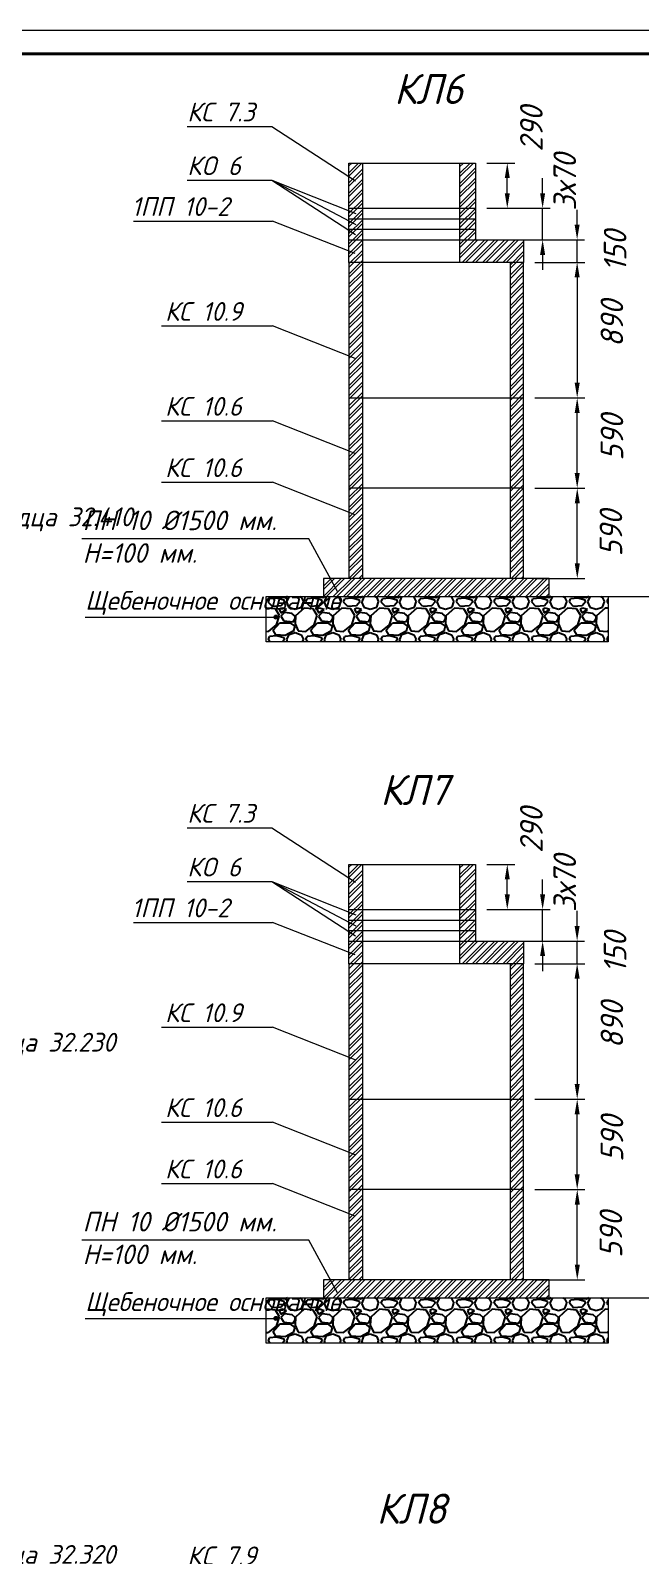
# Model space of a CAD drawing. Header units: millimetres. Extents: x 946 to 259010, y 548 to 42559.
# Drawn here: x 177403 to 185507, y 22301 to 42559 of the extents above; entities that cross this region are included whole.
import ezdxf

# ---------------------------------------------------------------- set-up
doc = ezdxf.new("R2010")
doc.units = ezdxf.units.MM
doc.layers.add('.', color=7, linetype='Continuous', lineweight=0, true_color=0xffffff)
for name, color, linetype, lineweight in [('00-рамка', 7, 'Continuous', 40), ('Канализация К1', 14, 'Continuous', 40), ('норма', 7, 'Continuous', 50), ('Размеры КР', 23, 'Continuous', 13), ('Тонко', 7, 'Continuous', 15)]:
    doc.layers.add(name, color=color, linetype=linetype, lineweight=lineweight)
doc.styles.add('GOST-2.304_Type-B_italic', font='GOST Common Italic.ttf')
doc.styles.add('ГОСТ', font='GOST Common Italic.ttf', dxfattribs={"height": 300})
doc.dimstyles.new('М 50', dxfattribs={"dimscale": 0, "dimtxt": 300, "dimasz": 200, "dimexe": 100, "dimexo": 150, "dimgap": 70, "dimtad": 1, "dimdec": 0, "dimlfac": 0.5, "dimdsep": 46, "dimtxsty": 'ГОСТ', "dimcen": 100, "dimdle": 150, "dimclrd": 256, "dimclre": 256, "dimclrt": 256, "dimazin": 3, "dimtfac": 1, "dimtdec": 0, "dimtmove": 1, "dimatfit": 3, "dimfxl": 100, "dimtolj": 1, "dimlwd": -1, "dimlwe": -1, "dimarcsym": 0})

# ---------------------------------------------------------------- blocks, each defined once
blk = doc.blocks.new('*D100')
at = {"layer": 'Defpoints', "color": 0, "transparency": 16777216}
for p in [(183954, 36479), (184667, 36479), (183954, 35279)]:
    blk.add_point(p, dxfattribs=at)
at = {"layer": 'Размеры КР', "transparency": 16777216}
for p, q in [((184104, 36479), (184767, 36479)), ((184667, 35479), (184667, 36279)), ((184104, 35279), (184767, 35279))]:
    blk.add_line(p, q, dxfattribs=at)
for points in [[(184634, 36279), (184701, 36279), (184667, 36479)], [(184634, 35479), (184701, 35479), (184667, 35279)]]:
    blk.add_solid(points, dxfattribs=at)
at = {"layer": 'Размеры КР', "lineweight": 13, "transparency": 16777216, "insert": (185114, 35879), "char_height": 300, "attachment_point": 5, "rotation": 90, "style": 'ГОСТ'}
blk.add_mtext('\\A1;590', dxfattribs=at)
blk = doc.blocks.new('*D101')
at = {"layer": 'Defpoints', "color": 0, "transparency": 16777216}
for p in [(183954, 37679), (184666, 37679), (183954, 36479)]:
    blk.add_point(p, dxfattribs=at)
at = {"layer": 'Размеры КР', "transparency": 16777216}
for p, q in [((184104, 37679), (184766, 37679)), ((184666, 36679), (184666, 37479)), ((184104, 36479), (184766, 36479))]:
    blk.add_line(p, q, dxfattribs=at)
for points in [[(184633, 37479), (184699, 37479), (184666, 37679)], [(184633, 36679), (184699, 36679), (184666, 36479)]]:
    blk.add_solid(points, dxfattribs=at)
at = {"layer": 'Размеры КР', "lineweight": 13, "transparency": 16777216, "insert": (185128, 37153), "char_height": 300, "attachment_point": 5, "rotation": 90, "style": 'ГОСТ'}
blk.add_mtext('\\A1;590', dxfattribs=at)
blk = doc.blocks.new('*D102')
at = {"layer": 'Defpoints', "color": 0, "transparency": 16777216}
for p in [(183954, 39779), (184665, 39779), (183954, 39479)]:
    blk.add_point(p, dxfattribs=at)
at = {"layer": 'Размеры КР', "transparency": 16777216}
for p, q in [((184665, 39979), (184665, 40179)), ((184104, 39779), (184765, 39779)), ((184665, 39479), (184665, 39779)), ((184104, 39479), (184765, 39479)), ((184665, 39279), (184665, 39079))]:
    blk.add_line(p, q, dxfattribs=at)
for points in [[(184632, 39979), (184698, 39979), (184665, 39779)], [(184632, 39279), (184698, 39279), (184665, 39479)]]:
    blk.add_solid(points, dxfattribs=at)
at = {"layer": 'Размеры КР', "lineweight": 13, "transparency": 16777216, "insert": (185170, 39629), "char_height": 300, "attachment_point": 5, "rotation": 90, "style": 'ГОСТ'}
blk.add_mtext('\\A1;150', dxfattribs=at)
blk = doc.blocks.new('*D103')
at = {"layer": 'Defpoints', "color": 0, "transparency": 16777216}
for p in [(183954, 39479), (183954, 37679), (184666, 37679)]:
    blk.add_point(p, dxfattribs=at)
at = {"layer": 'Размеры КР', "transparency": 16777216}
for p, q in [((184104, 39479), (184766, 39479)), ((184666, 39279), (184666, 37879)), ((184104, 37679), (184766, 37679))]:
    blk.add_line(p, q, dxfattribs=at)
for points in [[(184633, 39279), (184699, 39279), (184666, 39479)], [(184633, 37879), (184699, 37879), (184666, 37679)]]:
    blk.add_solid(points, dxfattribs=at)
at = {"layer": 'Размеры КР', "lineweight": 13, "transparency": 16777216, "insert": (185127, 38665), "char_height": 300, "attachment_point": 5, "rotation": 90, "style": 'ГОСТ'}
blk.add_mtext('\\A1;890', dxfattribs=at)
blk = doc.blocks.new('*D92')
at = {"layer": 'Defpoints', "color": 0, "transparency": 16777216}
for p in [(183314, 40198), (184207, 40198), (183314, 39779)]:
    blk.add_point(p, dxfattribs=at)
at = {"layer": 'Размеры КР', "transparency": 16777216}
for p, q in [((184207, 40398), (184207, 40598)), ((183464, 40198), (184307, 40198)), ((184207, 39779), (184207, 40198)), ((183464, 39779), (184307, 39779)), ((184207, 39579), (184207, 39379))]:
    blk.add_line(p, q, dxfattribs=at)
for points in [[(184173, 40398), (184240, 40398), (184207, 40198)], [(184173, 39579), (184240, 39579), (184207, 39779)]]:
    blk.add_solid(points, dxfattribs=at)
at = {"layer": 'Размеры КР', "lineweight": 13, "transparency": 16777216, "insert": (184501, 40544), "char_height": 300, "attachment_point": 5, "rotation": 90, "style": 'ГОСТ'}
blk.add_mtext('\\A1;3х70', dxfattribs=at)
blk = doc.blocks.new('*D93')
at = {"layer": 'Defpoints', "color": 0, "transparency": 16777216}
for p in [(183314, 40798), (183737, 40798), (183314, 40198)]:
    blk.add_point(p, dxfattribs=at)
at = {"layer": 'Размеры КР', "transparency": 16777216}
for p, q in [((183464, 40798), (183837, 40798)), ((183737, 40398), (183737, 40598)), ((183464, 40198), (183837, 40198))]:
    blk.add_line(p, q, dxfattribs=at)
for points in [[(183704, 40598), (183771, 40598), (183737, 40798)], [(183704, 40398), (183771, 40398), (183737, 40198)]]:
    blk.add_solid(points, dxfattribs=at)
at = {"layer": 'Размеры КР', "lineweight": 13, "transparency": 16777216, "insert": (184057, 41251), "char_height": 300, "attachment_point": 5, "rotation": 90, "style": 'ГОСТ'}
blk.add_mtext('\\A1;290', dxfattribs=at)
blk = doc.blocks.new('*D94')
at = {"layer": 'Defpoints', "color": 0, "transparency": 16777216}
for p in [(183954, 27163), (184667, 27163), (183954, 25963)]:
    blk.add_point(p, dxfattribs=at)
at = {"layer": 'Размеры КР', "transparency": 16777216}
for p, q in [((184104, 27163), (184767, 27163)), ((184667, 26163), (184667, 26963)), ((184104, 25963), (184767, 25963))]:
    blk.add_line(p, q, dxfattribs=at)
for points in [[(184634, 26963), (184701, 26963), (184667, 27163)], [(184634, 26163), (184701, 26163), (184667, 25963)]]:
    blk.add_solid(points, dxfattribs=at)
at = {"layer": 'Размеры КР', "lineweight": 13, "transparency": 16777216, "insert": (185114, 26563), "char_height": 300, "attachment_point": 5, "rotation": 90, "style": 'ГОСТ'}
blk.add_mtext('\\A1;590', dxfattribs=at)
blk = doc.blocks.new('*D95')
at = {"layer": 'Defpoints', "color": 0, "transparency": 16777216}
for p in [(183954, 28363), (184666, 28363), (183954, 27163)]:
    blk.add_point(p, dxfattribs=at)
at = {"layer": 'Размеры КР', "transparency": 16777216}
for p, q in [((184104, 28363), (184766, 28363)), ((184666, 27363), (184666, 28163)), ((184104, 27163), (184766, 27163))]:
    blk.add_line(p, q, dxfattribs=at)
for points in [[(184633, 28163), (184699, 28163), (184666, 28363)], [(184633, 27363), (184699, 27363), (184666, 27163)]]:
    blk.add_solid(points, dxfattribs=at)
at = {"layer": 'Размеры КР', "lineweight": 13, "transparency": 16777216, "insert": (185128, 27837), "char_height": 300, "attachment_point": 5, "rotation": 90, "style": 'ГОСТ'}
blk.add_mtext('\\A1;590', dxfattribs=at)
blk = doc.blocks.new('*D96')
at = {"layer": 'Defpoints', "color": 0, "transparency": 16777216}
for p in [(183954, 30463), (184665, 30463), (183954, 30163)]:
    blk.add_point(p, dxfattribs=at)
at = {"layer": 'Размеры КР', "transparency": 16777216}
for p, q in [((184665, 30663), (184665, 30863)), ((184104, 30463), (184765, 30463)), ((184665, 30163), (184665, 30463)), ((184104, 30163), (184765, 30163)), ((184665, 29963), (184665, 29763))]:
    blk.add_line(p, q, dxfattribs=at)
for points in [[(184632, 30663), (184698, 30663), (184665, 30463)], [(184632, 29963), (184698, 29963), (184665, 30163)]]:
    blk.add_solid(points, dxfattribs=at)
at = {"layer": 'Размеры КР', "lineweight": 13, "transparency": 16777216, "insert": (185170, 30313), "char_height": 300, "attachment_point": 5, "rotation": 90, "style": 'ГОСТ'}
blk.add_mtext('\\A1;150', dxfattribs=at)
blk = doc.blocks.new('*D97')
at = {"layer": 'Defpoints', "color": 0, "transparency": 16777216}
for p in [(183954, 30163), (183954, 28363), (184666, 28363)]:
    blk.add_point(p, dxfattribs=at)
at = {"layer": 'Размеры КР', "transparency": 16777216}
for p, q in [((184104, 30163), (184766, 30163)), ((184666, 29963), (184666, 28563)), ((184104, 28363), (184766, 28363))]:
    blk.add_line(p, q, dxfattribs=at)
for points in [[(184633, 29963), (184699, 29963), (184666, 30163)], [(184633, 28563), (184699, 28563), (184666, 28363)]]:
    blk.add_solid(points, dxfattribs=at)
at = {"layer": 'Размеры КР', "lineweight": 13, "transparency": 16777216, "insert": (185127, 29349), "char_height": 300, "attachment_point": 5, "rotation": 90, "style": 'ГОСТ'}
blk.add_mtext('\\A1;890', dxfattribs=at)
blk = doc.blocks.new('*D98')
at = {"layer": 'Defpoints', "color": 0, "transparency": 16777216}
for p in [(183314, 30882), (184207, 30882), (183314, 30463)]:
    blk.add_point(p, dxfattribs=at)
at = {"layer": 'Размеры КР', "transparency": 16777216}
for p, q in [((184207, 31082), (184207, 31282)), ((183464, 30882), (184307, 30882)), ((184207, 30463), (184207, 30882)), ((183464, 30463), (184307, 30463)), ((184207, 30263), (184207, 30063))]:
    blk.add_line(p, q, dxfattribs=at)
for points in [[(184173, 31082), (184240, 31082), (184207, 30882)], [(184173, 30263), (184240, 30263), (184207, 30463)]]:
    blk.add_solid(points, dxfattribs=at)
at = {"layer": 'Размеры КР', "lineweight": 13, "transparency": 16777216, "insert": (184501, 31228), "char_height": 300, "attachment_point": 5, "rotation": 90, "style": 'ГОСТ'}
blk.add_mtext('\\A1;3х70', dxfattribs=at)
blk = doc.blocks.new('*D99')
at = {"layer": 'Defpoints', "color": 0, "transparency": 16777216}
for p in [(183314, 31482), (183737, 31482), (183314, 30882)]:
    blk.add_point(p, dxfattribs=at)
at = {"layer": 'Размеры КР', "transparency": 16777216}
for p, q in [((183464, 31482), (183837, 31482)), ((183737, 31082), (183737, 31282)), ((183464, 30882), (183837, 30882))]:
    blk.add_line(p, q, dxfattribs=at)
for points in [[(183704, 31282), (183771, 31282), (183737, 31482)], [(183704, 31082), (183771, 31082), (183737, 30882)]]:
    blk.add_solid(points, dxfattribs=at)
at = {"layer": 'Размеры КР', "lineweight": 13, "transparency": 16777216, "insert": (184057, 31935), "char_height": 300, "attachment_point": 5, "rotation": 90, "style": 'ГОСТ'}
blk.add_mtext('\\A1;290', dxfattribs=at)

msp = doc.modelspace()

# ---------------------------------------------------------------- hatches: boundary and pattern name
at = {"layer": '.', "linetype": 'Continuous', "lineweight": 15}
h = msp.add_hatch(dxfattribs=at)
h.set_pattern_fill('ANSI32', color=0, scale=10)
h.set_pattern_definition([(45, (-288466.05, -460547), (-67.351921, 67.351921), []), (45, (-288421.14, -460547), (-67.351921, 67.351921), [])])
h.paths.add_polyline_path([(183954, 36479.1), (183774, 36479.1), (183774, 35279.1), (183954, 35279.1)])
h.paths.add_polyline_path([(181814, 36479.1), (181634, 36479.1), (181634, 35279.1), (181814, 35279.1)])
h.paths.add_polyline_path([(181634, 36479.1), (181814, 36479.1), (181814, 37679.1), (181634, 37679.1)])
h.paths.add_polyline_path([(183954, 37679.1), (183774, 37679.1), (183774, 36479.1), (183954, 36479.1)])
h.paths.add_polyline_path([(183774, 37679.1), (183954, 37679.1), (183954, 39479.1), (183774, 39479.1)])
h.paths.add_polyline_path([(181814, 39479.1), (181634, 39479.1), (181634, 37679.1), (181814, 37679.1)])
h.paths.add_polyline_path([(183104.2, 39779.1), (183104.2, 39479.1), (183954, 39479.1), (183954, 39779.1)])
h.paths.add_polyline_path([(183314, 39779.1), (183314, 39918.7), (183104.2, 39918.7), (183104.2, 39779.1)])
h.paths.add_polyline_path([(183314, 39918.7), (183314, 40058.3), (183104.2, 40058.3), (183104.2, 39918.7)])
h.paths.add_polyline_path([(183104.2, 40058.3), (183314, 40058.3), (183314, 40197.9), (183104.2, 40197.9)])
h.paths.add_polyline_path([(183104.2, 40197.9), (183314, 40197.9), (183314, 40797.9), (183104.2, 40797.9)])
h.paths.add_polyline_path([(181814, 40797.9), (181634, 40797.9), (181634, 40197.9), (181814, 40197.9)])
h.paths.add_polyline_path([(181634, 40197.9), (181634, 40058.3), (181814, 40058.3), (181814, 40197.9)])
h.paths.add_polyline_path([(181814, 39918.7), (181814, 40058.3), (181634, 40058.3), (181634, 39918.7)])
h.paths.add_polyline_path([(181814, 39779.1), (181814, 39918.7), (181634, 39918.7), (181634, 39779.1)])
h.paths.add_polyline_path([(181634, 39479.1), (181814, 39479.1), (181814, 39779.1), (181634, 39779.1)])
h = msp.add_hatch(dxfattribs=at)
h.set_pattern_fill('ANSI32', color=256, scale=10)
h.set_pattern_definition([(45, (-223749.2, -458502.04), (-67.351921, 67.351921), []), (45, (-223704.3, -458502.04), (-67.351921, 67.351921), [])])
h.paths.add_polyline_path([(184294, 35279.1), (181294, 35279.1), (181294, 35039.1), (184294, 35039.1)])
h = msp.add_hatch(dxfattribs=at)
h.set_pattern_fill('ANSI32', color=0, scale=10)
h.set_pattern_definition([(45, (-288466.05, -469862.91), (-67.351921, 67.351921), []), (45, (-288421.14, -469862.91), (-67.351921, 67.351921), [])])
h.paths.add_polyline_path([(183954, 27163.1), (183774, 27163.1), (183774, 25963.1), (183954, 25963.1)])
h.paths.add_polyline_path([(181814, 27163.1), (181634, 27163.1), (181634, 25963.1), (181814, 25963.1)])
h.paths.add_polyline_path([(181634, 27163.1), (181814, 27163.1), (181814, 28363.1), (181634, 28363.1)])
h.paths.add_polyline_path([(183954, 28363.1), (183774, 28363.1), (183774, 27163.1), (183954, 27163.1)])
h.paths.add_polyline_path([(183774, 28363.1), (183954, 28363.1), (183954, 30163.1), (183774, 30163.1)])
h.paths.add_polyline_path([(181814, 30163.1), (181634, 30163.1), (181634, 28363.1), (181814, 28363.1)])
h.paths.add_polyline_path([(183104.2, 30463.1), (183104.2, 30163.1), (183954, 30163.1), (183954, 30463.1)])
h.paths.add_polyline_path([(183314, 30463.1), (183314, 30602.8), (183104.2, 30602.8), (183104.2, 30463.1)])
h.paths.add_polyline_path([(183314, 30602.8), (183314, 30742.4), (183104.2, 30742.4), (183104.2, 30602.8)])
h.paths.add_polyline_path([(183104.2, 30742.4), (183314, 30742.4), (183314, 30882), (183104.2, 30882)])
h.paths.add_polyline_path([(183104.2, 30882), (183314, 30882), (183314, 31482), (183104.2, 31482)])
h.paths.add_polyline_path([(181814, 31482), (181634, 31482), (181634, 30882), (181814, 30882)])
h.paths.add_polyline_path([(181634, 30882), (181634, 30742.4), (181814, 30742.4), (181814, 30882)])
h.paths.add_polyline_path([(181814, 30602.8), (181814, 30742.4), (181634, 30742.4), (181634, 30602.8)])
h.paths.add_polyline_path([(181814, 30463.1), (181814, 30602.8), (181634, 30602.8), (181634, 30463.1)])
h.paths.add_polyline_path([(181634, 30163.1), (181814, 30163.1), (181814, 30463.1), (181634, 30463.1)])
h = msp.add_hatch(dxfattribs=at)
h.set_pattern_fill('ANSI32', color=256, scale=10)
h.set_pattern_definition([(45, (-223749.2, -467817.95), (-67.351921, 67.351921), []), (45, (-223704.3, -467817.95), (-67.351921, 67.351921), [])])
h.paths.add_polyline_path([(184294, 25963.1), (181294, 25963.1), (181294, 25723.1), (184294, 25723.1)])
h = msp.add_hatch()
h.set_pattern_fill('GRAVEL', color=256, scale=500)
h.set_pattern_definition([(228.0127875, (-1009725.448, -147035.65), (-4000, -4500), [67.268, -6659.54402]), (184.9697407, (-1009770.448, -147085.652), (6000, 500), [115.434, -11427.96238]), (132.510447, (-1009885.448, -147095.652), (5000, -5500), [81.394, -8058.0163]), (267.273689, (-1010080.448, -147220.652), (500, 10000), [105.119, -10406.77902]), (292.8336542, (-1010085.448, -147325.652), (-2500, 6000), [103.0775, -10204.68656]), (357.273689, (-1010045.448, -147420.652), (-10000, 500), [105.119, -10406.77902]), (37.6942405, (-1009940.448, -147425.652), (-6500, -5000), [139.0145, -13762.42427]), (72.2553284, (-1009830.448, -147340.652), (3500, 11000), [131.244, -12993.16075]), (121.4295656, (-1009790.448, -147215.652), (-4000, 6500), [105.475, -10442.03655]), (175.2363583, (-1009845.45, -147125.65), (5500, -500), [120.416, -5900.38129]), (222.3974378, (-1009965.448, -147115.652), (-6000, -5500), [155.724, -15416.6875]), (138.814075, (-1009585.45, -147225.65), (-3500, 3000), [53.1505, -5261.9224]), (171.4692344, (-1009625.448, -147190.652), (6500, -1000), [101.1185, -10010.7557]), (225, (-1009725.45, -147175.65), (-6e-14, -500), [70.7105, -636.39628]), (203.1985905, (-1009760.45, -147115.65), (2500, 1000), [38.079, -3769.80755]), (291.8014095, (-1009795.45, -147130.65), (-500, 1500), [53.8515, -2638.7309]), (30.9637565, (-1009775.45, -147180.65), (1500, 1000), [87.4645, -2828.01145]), (161.565051, (-1009700.45, -147135.65), (1000, -500), [63.2455, -1517.89333]), (16.3895403, (-1010085.448, -147130.652), (5000, 1500), [88.6, -8771.42257]), (70.346176, (-1010000.448, -147105.652), (-2000, -5500), [74.3305, -7358.70387]), (293.1985905, (-1009700.45, -147035.65), (-1000, 2500), [76.1575, -3731.72905]), (343.6104597, (-1009670.448, -147105.652), (-5000, 1500), [88.6, -8771.42257]), (339.443955, (-1010085.45, -147440.65), (-2500, 1000), [85.44, -4186.56187]), (294.7751406, (-1010005.448, -147470.652), (-2500, 5500), [71.589, -7087.32153]), (66.8014095, (-1009695.45, -147535.65), (1000, 2500), [76.1575, -3731.72905]), (17.3540246, (-1009665.448, -147465.652), (-6500, -2000), [83.8155, -8297.7118]), (69.443955, (-1009940.45, -147535.65), (-1000, -2500), [42.72, -4229.28187]), (101.3099325, (-1009725.45, -147535.65), (-500, 2000), [25.495, -2524.01476]), (165.963757, (-1009730.45, -147510.65), (1500, -500), [103.0775, -1958.47531]), (186.009006, (-1009830.448, -147485.652), (5000, 500), [95.525, -9456.96159]), (303.690068, (-1009775.45, -147225.65), (-500, 1000), [72.111, -1730.66464]), (353.1572266, (-1009735.448, -147285.652), (8500, -1000), [125.897, -12463.78131]), (60.945396, (-1009610.45, -147300.65), (-2000, -3500), [51.478, -5096.33707]), (90, (-1009585.45, -147255.65), (-500, 500), [30, -470]), (120.256437, (-1009840.448, -147470.652), (2000, -3500), [69.462, -6876.76]), (48.0127875, (-1009875.448, -147410.65), (4000, 4500), [134.536, -6592.27602]), (0, (-1009785.45, -147310.65), (500, 500), [130, -370]), (325.3048465, (-1009655.448, -147310.652), (5000, -3500), [79.057, -7826.63715]), (254.054604, (-1009590.45, -147355.65), (-500, -2000), [72.801, -3567.25394]), (207.6459754, (-1009610.448, -147425.652), (-9500, -5000), [118.5325, -11734.7371]), (175.4260787, (-1009715.448, -147480.652), (-6500, 500), [125.3995, -12414.5367])])
h.paths.add_polyline_path([(185079.7, 34439.1), (185079.7, 35039.1), (180534.4, 35039.1), (180534.4, 34439.1)])
h = msp.add_hatch()
h.set_pattern_fill('GRAVEL', color=256, scale=500)
h.set_pattern_definition([(228.0127875, (-1009725.448, -156351.56), (-4000, -4500), [67.268, -6659.54402]), (184.9697407, (-1009770.448, -156401.56), (6000, 500), [115.434, -11427.96238]), (132.510447, (-1009885.448, -156411.56), (5000, -5500), [81.394, -8058.0163]), (267.273689, (-1010080.448, -156536.56), (500, 10000), [105.119, -10406.77902]), (292.8336542, (-1010085.448, -156641.56), (-2500, 6000), [103.0775, -10204.68656]), (357.273689, (-1010045.448, -156736.56), (-10000, 500), [105.119, -10406.77902]), (37.6942405, (-1009940.448, -156741.56), (-6500, -5000), [139.0145, -13762.42427]), (72.2553284, (-1009830.448, -156656.56), (3500, 11000), [131.244, -12993.16075]), (121.4295656, (-1009790.448, -156531.56), (-4000, 6500), [105.475, -10442.03655]), (175.2363583, (-1009845.45, -156441.56), (5500, -500), [120.416, -5900.38129]), (222.3974378, (-1009965.448, -156431.56), (-6000, -5500), [155.724, -15416.6875]), (138.814075, (-1009585.45, -156541.56), (-3500, 3000), [53.1505, -5261.9224]), (171.4692344, (-1009625.448, -156506.56), (6500, -1000), [101.1185, -10010.7557]), (225, (-1009725.45, -156491.56), (-6e-14, -500), [70.7105, -636.39628]), (203.1985905, (-1009760.45, -156431.56), (2500, 1000), [38.079, -3769.80755]), (291.8014095, (-1009795.45, -156446.56), (-500, 1500), [53.8515, -2638.7309]), (30.9637565, (-1009775.45, -156496.56), (1500, 1000), [87.4645, -2828.01145]), (161.565051, (-1009700.45, -156451.56), (1000, -500), [63.2455, -1517.89333]), (16.3895403, (-1010085.448, -156446.56), (5000, 1500), [88.6, -8771.42257]), (70.346176, (-1010000.448, -156421.56), (-2000, -5500), [74.3305, -7358.70387]), (293.1985905, (-1009700.45, -156351.56), (-1000, 2500), [76.1575, -3731.72905]), (343.6104597, (-1009670.448, -156421.56), (-5000, 1500), [88.6, -8771.42257]), (339.443955, (-1010085.45, -156756.56), (-2500, 1000), [85.44, -4186.56187]), (294.7751406, (-1010005.448, -156786.56), (-2500, 5500), [71.589, -7087.32153]), (66.8014095, (-1009695.45, -156851.56), (1000, 2500), [76.1575, -3731.72905]), (17.3540246, (-1009665.448, -156781.56), (-6500, -2000), [83.8155, -8297.7118]), (69.443955, (-1009940.45, -156851.56), (-1000, -2500), [42.72, -4229.28187]), (101.3099325, (-1009725.45, -156851.56), (-500, 2000), [25.495, -2524.01476]), (165.963757, (-1009730.45, -156826.56), (1500, -500), [103.0775, -1958.47531]), (186.009006, (-1009830.448, -156801.56), (5000, 500), [95.525, -9456.96159]), (303.690068, (-1009775.45, -156541.56), (-500, 1000), [72.111, -1730.66464]), (353.1572266, (-1009735.448, -156601.56), (8500, -1000), [125.897, -12463.78131]), (60.945396, (-1009610.45, -156616.56), (-2000, -3500), [51.478, -5096.33707]), (90, (-1009585.45, -156571.56), (-500, 500), [30, -470]), (120.256437, (-1009840.448, -156786.56), (2000, -3500), [69.462, -6876.76]), (48.0127875, (-1009875.448, -156726.56), (4000, 4500), [134.536, -6592.27602]), (0, (-1009785.45, -156626.56), (500, 500), [130, -370]), (325.3048465, (-1009655.448, -156626.56), (5000, -3500), [79.057, -7826.63715]), (254.054604, (-1009590.45, -156671.56), (-500, -2000), [72.801, -3567.25394]), (207.6459754, (-1009610.448, -156741.56), (-9500, -5000), [118.5325, -11734.7371]), (175.4260787, (-1009715.448, -156796.56), (-6500, 500), [125.3995, -12414.5367])])
h.paths.add_polyline_path([(185079.7, 25123.1), (185079.7, 25723.1), (180534.4, 25723.1), (180534.4, 25123.1)])
at = {"layer": 'Тонко', "lineweight": 15}
for points in [[(180692.2, 34766.3, 1), (180638.6, 34766.3, 1)], [(180692.2, 25450.4, 1), (180638.6, 25450.4, 1)]]:
    msp.add_hatch(color=256, dxfattribs=at).paths.add_polyline_path(points)

# ---------------------------------------------------------------- linework, layer by layer
at = {"lineweight": 13}
for p, q in [((179485.5, 41283.7), (180607.4, 41283.7)), ((179485.5, 40569.7), (180607.4, 40569.7)), ((178770.8, 40027.6), (180620.1, 40027.6)), ((181715, 39594.7), (180620.1, 40027.6)), ((179145.3, 38634.2), (180620.1, 38634.2)), ((181715, 38201.3), (180620.1, 38634.2)), ((179145.3, 37373.8), (180620.1, 37373.8)), ((181715, 36940.9), (180620.1, 37373.8)), ((179145.3, 36558.9), (180620.1, 36558.9)), ((181715, 36126), (180620.1, 36558.9)), ((178086.1, 35811.7), (181100.4, 35811.7)), ((181095.3, 35811.7), (181476.9, 35110.9)), ((185079.7, 35039.1), (188702, 35039.1)), ((178129.5, 34766.3), (180665.4, 34766.3)), ((179485.5, 31967.8), (180607.4, 31967.8)), ((179485.5, 31253.8), (180607.4, 31253.8)), ((178770.8, 30711.7), (180620.1, 30711.7)), ((181715, 30278.8), (180620.1, 30711.7)), ((179145.3, 29318.3), (180620.1, 29318.3)), ((181715, 28885.4), (180620.1, 29318.3)), ((179145.3, 28057.9), (180620.1, 28057.9)), ((181715, 27625), (180620.1, 28057.9)), ((179145.3, 27243), (180620.1, 27243)), ((181715, 26810.1), (180620.1, 27243)), ((178086.1, 26495.8), (181100.4, 26495.8)), ((181095.3, 26495.8), (181476.9, 25795)), ((185079.7, 25723.1), (188702, 25723.1)), ((178129.5, 25450.4), (180665.4, 25450.4))]:
    msp.add_line(p, q, dxfattribs=at)
at = {"layer": '00-рамка', "lineweight": 40}
msp.add_lwpolyline([(166550.4, 42247.4), (224583.7, 42247.4), (224583.7, 892.3), (166550.4, 892.3)], close=True, dxfattribs=at)
at = {"layer": 'Канализация К1', "color": 0, "lineweight": 15}
msp.add_line((224917, 42559), (165217, 42559), dxfattribs=at)
at = {"layer": 'Канализация К1', "color": 0, "linetype": 'Continuous', "lineweight": 15}
for p, q in [((180607.4, 41283.7), (181720.8, 40563.2)), ((181634, 40197.9), (181634, 40797.9)), ((181634, 40797.9), (183314, 40797.9)), ((183104.2, 40797.9), (183104.2, 39479.1)), ((183314, 40797.9), (183314, 40197.9)), ((180607.4, 40569.7), (181720.8, 39849.2)), ((180607.4, 40569.7), (181724.8, 39983)), ((180607.4, 40569.7), (181724.8, 40128.2)), ((181634, 40197.9), (182473.9, 40197.9)), ((181634, 39779.1), (181634, 40197.9)), ((181634, 40197.9), (183314, 40197.9)), ((183314, 40197.9), (183314, 39779.1)), ((181634, 40058.3), (183314, 40058.3)), ((181634, 39918.7), (183314, 39918.7)), ((181634, 39479.1), (181634, 39779.1)), ((181634, 39779.1), (183954, 39779.1)), ((183954, 39779.1), (183954, 39479.1)), ((183954, 39479.1), (181634, 39479.1)), ((181634, 39479.1), (181634, 36479.1)), ((183954, 36479.1), (183954, 39479.1)), ((181634, 37679.1), (183954, 37679.1)), ((183954, 36479.1), (181634, 36479.1)), ((181634, 36479.1), (181634, 35279.1)), ((183954, 35279.1), (183954, 36479.1)), ((180607.4, 31967.8), (181720.8, 31247.3)), ((181634, 30882), (181634, 31482)), ((181634, 31482), (183314, 31482)), ((183104.2, 31482), (183104.2, 30163.1)), ((183314, 31482), (183314, 30882)), ((180607.4, 31253.8), (181720.8, 30533.3)), ((180607.4, 31253.8), (181724.8, 30667.1)), ((180607.4, 31253.8), (181724.8, 30812.3)), ((181634, 30882), (182473.9, 30882)), ((181634, 30463.1), (181634, 30882)), ((181634, 30882), (183314, 30882)), ((183314, 30882), (183314, 30463.1)), ((181634, 30742.4), (183314, 30742.4)), ((181634, 30602.8), (183314, 30602.8)), ((181634, 30163.1), (181634, 30463.1)), ((181634, 30463.1), (183954, 30463.1)), ((183954, 30463.1), (183954, 30163.1)), ((183954, 30163.1), (181634, 30163.1)), ((181634, 30163.1), (181634, 27163.1)), ((183954, 27163.1), (183954, 30163.1)), ((181634, 28363.1), (183954, 28363.1)), ((183954, 27163.1), (181634, 27163.1)), ((181634, 27163.1), (181634, 25963.1)), ((183954, 25963.1), (183954, 27163.1))]:
    msp.add_line(p, q, dxfattribs=at)
at = {"layer": 'норма', "lineweight": 15, "ltscale": 2}
for p, q in [((180534.4, 34739.5), (180534.4, 35039.1)), ((185079.7, 35039.1), (185079.7, 34739.5)), ((180534.4, 25423.6), (180534.4, 25723.1)), ((185079.7, 25723.1), (185079.7, 25423.6))]:
    msp.add_line(p, q, dxfattribs=at)
at = {"layer": 'Размеры КР', "color": 250, "lineweight": 13}
for points in [[(181814, 40797.9), (181814, 35279.1)], [(183774, 39479.1), (183774, 35279.1)], [(181294, 35279.1), (181294, 35039.1), (184294, 35039.1), (184294, 35279.1), (181294, 35279.1)], [(181814, 31482), (181814, 25963.1)], [(183774, 30163.1), (183774, 25963.1)], [(181294, 25963.1), (181294, 25723.1), (184294, 25723.1), (184294, 25963.1), (181294, 25963.1)]]:
    msp.add_lwpolyline(points, dxfattribs=at)
for points in [[(185079.7, 34439.1), (180534.4, 34439.1), (180534.4, 35039.1), (185079.7, 35039.1)], [(185079.7, 25123.1), (180534.4, 25123.1), (180534.4, 25723.1), (185079.7, 25723.1)]]:
    msp.add_lwpolyline(points, close=True, dxfattribs=at)
at = {"layer": 'Тонко', "lineweight": 15}
for centre in [(180665.4, 34766.3), (180665.4, 25450.4)]:
    msp.add_circle(centre, 26.8, dxfattribs=at)

# ---------------------------------------------------------------- texts
at = {"lineweight": 15, "style": 'GOST-2.304_Type-B_italic'}
for s, height, p in [('КЛ6', 400, (182233.5, 41582.9)), ('КС 7.3', 249.6, (179485.5, 41351.6)), ('КO 6', 249.6, (179485.5, 40637.6)), ('1ПП 10-2', 249.6, (178745.7, 40095.5)), ('КС 10.9', 249.6, (179191.2, 38702.2)), ('КС 10.6', 249.6, (179191.2, 37441.8)), ('КС 10.6', 249.6, (179191.2, 36626.9)), ('КЛ7', 400, (182050.5, 32270.5)), ('КС 7.3', 249.6, (179485.5, 32035.7)), ('КO 6', 249.6, (179485.5, 31321.7)), ('1ПП 10-2', 249.6, (178745.7, 30779.6)), ('КС 10.9', 249.6, (179191.2, 29386.3)), ('КС 10.6', 249.6, (179191.2, 28125.9)), ('КС 10.6', 249.6, (179191.2, 27311)), ('КЛ8', 400, (182000, 22723.2)), ('КC 7.9', 249.6, (179485.5, 22171.6))]:
    msp.add_text(s, height=height, dxfattribs=at).set_placement(p)
at = {"color": 250, "char_height": 250, "attachment_point": 1, "style": 'ГОСТ'}
for s, insert in [('Уровень низа колодца 32.410 ', (174399.6, 36223.9)), ('Уровень низа колодца 32.230 ', (174137, 29244.8)), ('Уровень низа колодца 32.320 ', (174137, 22440.8))]:
    msp.add_mtext_dynamic_manual_height_columns(s, width=4247.949, gutter_width=20, heights=[0], dxfattribs=dict(at, insert=insert))
at = {"attachment_point": 1, "style": 'ГОСТ'}
for s, width, heights, insert, char_height in [('ПН 10 %%C1500 мм.\\PН=100 мм.', 3495.448, [1161.3], (178096.1, 36181.6), 260), ('Щебеночное основание ', 3888.851, [0], (178129.5, 35113.9), 250), ('ПН 10 %%C1500 мм.\\PН=100 мм.', 3495.448, [1161.3], (178096.1, 26865.7), 260), ('Щебеночное основание ', 3888.851, [0], (178129.5, 25798), 250)]:
    msp.add_mtext_dynamic_manual_height_columns(s, width=width, gutter_width=20, heights=heights, dxfattribs=dict(at, insert=insert, char_height=char_height))

# ---------------------------------------------------------------- dimensions: what is measured, and where the dimension line sits
at = {"layer": 'Размеры КР', "color": 1, "lineweight": 13}
for base, p1, p2, text, picture, middle in [((183737.4, 40797.9), (183314, 40197.9), (183314, 40797.9), '290', '*D93', (184056.6, 41250.7)), ((184206.5, 40197.9), (183314, 39779.1), (183314, 40197.9), '3х70', '*D92', (184501.4, 40544)), ((184666.1, 37679.1), (183954, 39479.1), (183954, 37679.1), '890', '*D103', (185127.4, 38664.8)), ((184666.1, 37679.1), (183954, 36479.1), (183954, 37679.1), '590', '*D101', (185128.4, 37153.4)), ((184667.4, 36479.1), (183954, 35279.1), (183954, 36479.1), '590', '*D100', (185114.5, 35879.1)), ((183737.4, 31482), (183314, 30882), (183314, 31482), '290', '*D99', (184056.6, 31934.8)), ((184206.5, 30882), (183314, 30463.1), (183314, 30882), '3х70', '*D98', (184501.4, 31228.1)), ((184666.1, 28363.1), (183954, 30163.1), (183954, 28363.1), '890', '*D97', (185127.4, 29348.9)), ((184666.1, 28363.1), (183954, 27163.1), (183954, 28363.1), '590', '*D95', (185128.4, 27837.5)), ((184667.4, 27163.1), (183954, 25963.1), (183954, 27163.1), '590', '*D94', (185114.5, 26563.1))]:
    dim = msp.add_linear_dim(base=base, p1=p1, p2=p2, angle=90, text=text, dimstyle='М 50', override={"dimscale": 1, "dimtad": 3, "dimtmove": 2}, dxfattribs=at)
    dim.commit()
    dim.dimension.update_dxf_attribs({"geometry": picture, "text_midpoint": middle, "dimtype": 160, "text_rotation": 90})
for base, p1, p2, picture, middle in [((184664.9, 39779.1), (183954, 39479.1), (183954, 39779.1), '*D102', (185170.1, 39629.1)), ((184664.9, 30463.1), (183954, 30163.1), (183954, 30463.1), '*D96', (185170.1, 30313.1))]:
    dim = msp.add_linear_dim(base=base, p1=p1, p2=p2, angle=90, dimstyle='М 50', override={"dimscale": 1, "dimtad": 3, "dimtmove": 2}, dxfattribs=at)
    dim.commit()
    dim.dimension.update_dxf_attribs({"geometry": picture, "text_midpoint": middle, "dimtype": 160, "text_rotation": 90})

doc.saveas('drawing.dxf')
